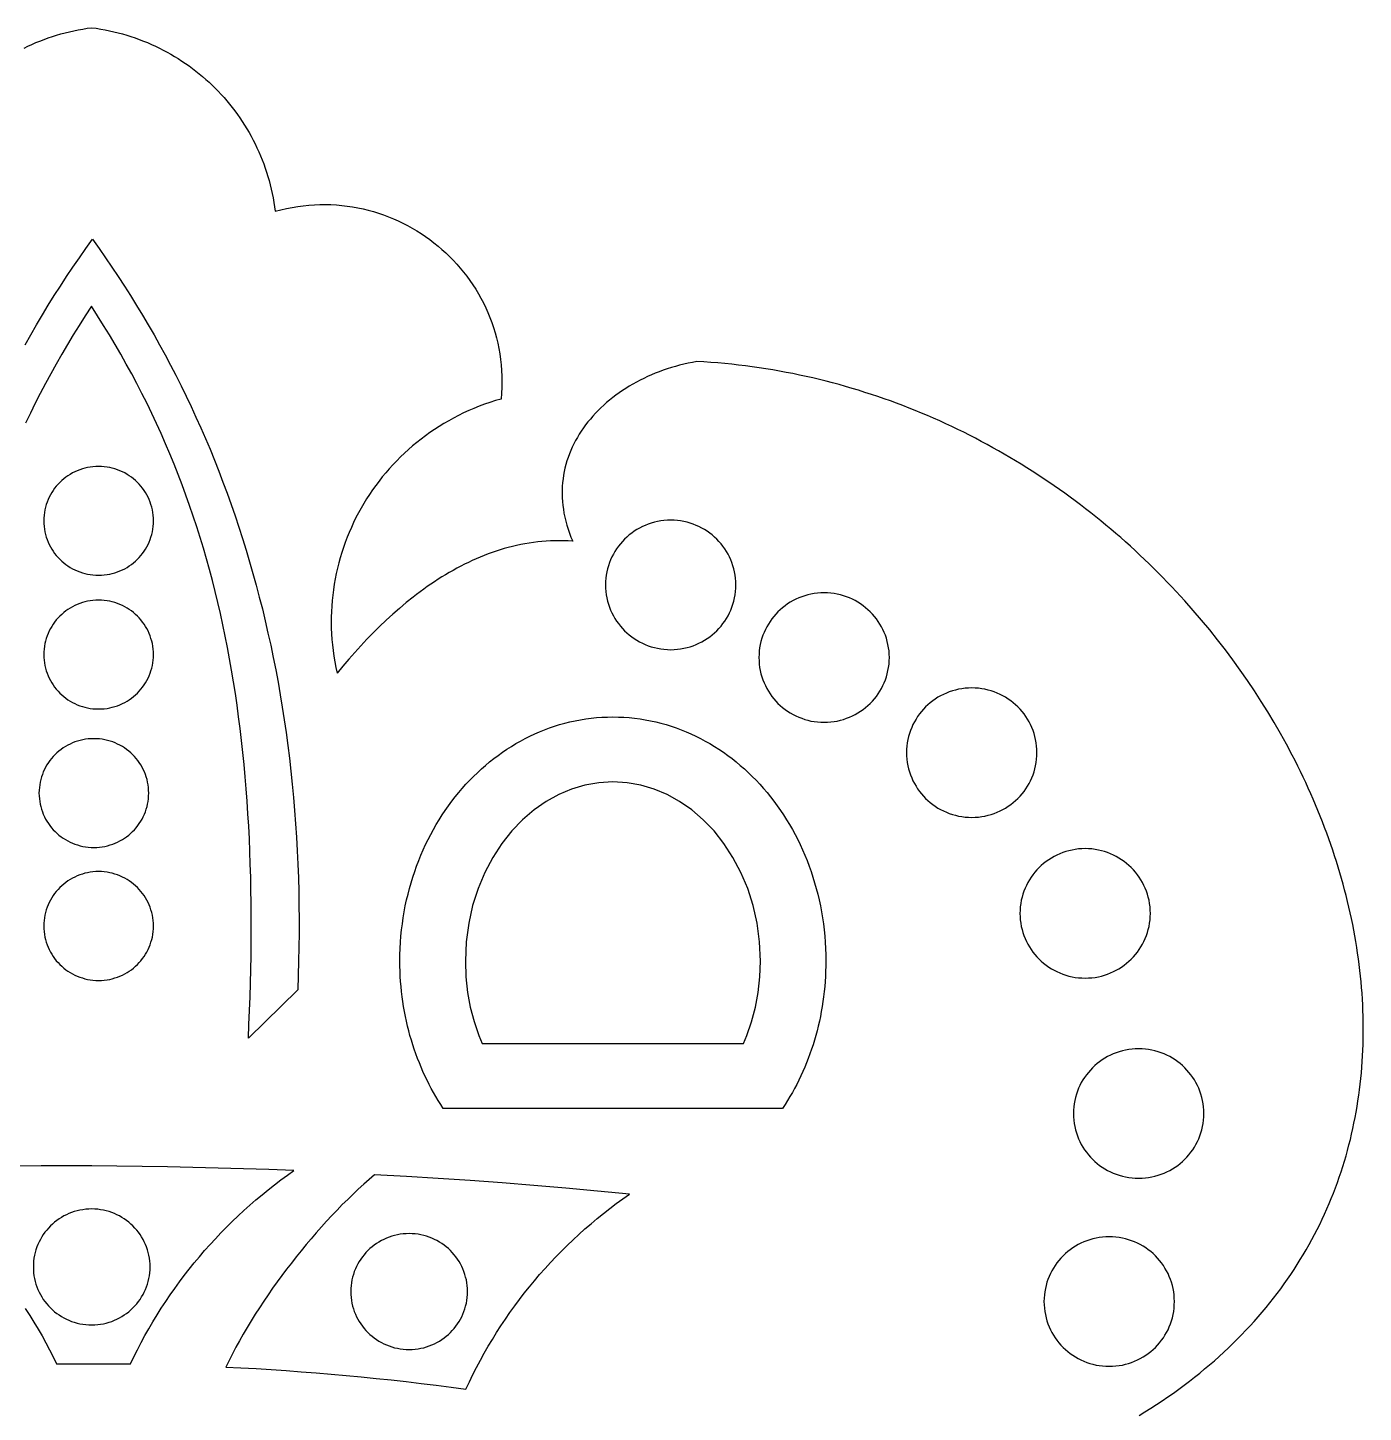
# Model space of a CAD drawing. Extents: x -250 to 250, y -370 to 370.
# Drawn here: x -7.4 to 146.9, y 210 to 369.9 of the extents above; entities that cross this region are included whole.
import ezdxf

# ---------------------------------------------------------------- set-up
doc = ezdxf.new("R2010")
doc.units = 0
doc.header["$MEASUREMENT"] = 0
doc.layers.add('COUCHE_1', color=18, linetype='CONTINUOUS')

msp = doc.modelspace()

# ---------------------------------------------------------------- linework, layer by layer
at = {"layer": 'COUCHE_1'}
for points in [[(-7.82, 367.55), (-7.37, 367.77), (-6.91, 367.98), (-6.44, 368.18), (-5.98, 368.37), (-5.5, 368.56), (-5.02, 368.73), (-4.54, 368.89), (-4.05, 369.04), (-3.56, 369.19), (-3.06, 369.32), (-2.56, 369.44), (-2.06, 369.56), (-1.55, 369.66), (-1.04, 369.75), (-0.52, 369.84), (0, 369.91), (0.52, 369.84), (1.04, 369.75), (1.55, 369.66), (2.06, 369.56), (2.56, 369.44), (3.06, 369.32), (3.56, 369.19), (4.05, 369.04), (4.54, 368.89), (5.02, 368.73), (5.5, 368.56), (5.98, 368.37), (6.44, 368.18), (6.91, 367.98), (7.37, 367.77), (7.82, 367.55), (8.27, 367.32), (8.71, 367.09), (9.15, 366.84), (9.58, 366.59), (10.01, 366.33), (10.43, 366.06), (10.84, 365.78), (11.25, 365.49), (11.65, 365.2), (12.04, 364.89), (12.43, 364.58), (12.81, 364.27), (13.19, 363.94), (13.56, 363.61), (13.92, 363.27), (14.27, 362.92), (14.62, 362.57), (14.96, 362.2), (15.29, 361.84), (15.62, 361.46), (15.93, 361.08), (16.24, 360.69), (16.55, 360.3), (16.84, 359.9), (17.12, 359.49), (17.4, 359.08), (17.67, 358.66), (17.93, 358.23), (18.18, 357.8), (18.43, 357.37), (18.66, 356.93), (18.89, 356.48), (19.1, 356.03), (19.31, 355.57), (19.51, 355.11), (19.7, 354.64), (19.88, 354.17), (20.05, 353.69), (20.21, 353.21), (20.36, 352.73), (20.5, 352.24), (20.63, 351.75), (20.75, 351.25), (20.86, 350.75), (20.96, 350.24), (21.05, 349.73), (21.12, 349.22), (21.19, 348.7), (21.85, 348.87), (22.5, 349.02), (23.15, 349.15), (23.8, 349.26), (24.45, 349.34), (25.1, 349.41), (25.74, 349.45), (26.38, 349.48), (27.02, 349.48), (27.65, 349.47), (28.28, 349.43), (28.91, 349.38), (29.53, 349.3), (30.15, 349.21), (30.76, 349.1), (31.36, 348.97), (31.96, 348.83), (32.56, 348.66), (33.14, 348.48), (33.72, 348.29), (34.29, 348.07), (34.86, 347.84), (35.42, 347.59), (35.96, 347.33), (36.5, 347.05), (37.04, 346.76), (37.56, 346.45), (38.07, 346.13), (38.57, 345.79), (39.06, 345.44), (39.54, 345.07), (40.02, 344.69), (40.47, 344.3), (40.92, 343.9), (41.36, 343.48), (41.78, 343.05), (42.19, 342.6), (42.59, 342.15), (42.97, 341.68), (43.34, 341.2), (43.7, 340.71), (44.04, 340.21), (44.37, 339.7), (44.69, 339.18), (44.98, 338.65), (45.27, 338.11), (45.53, 337.56), (45.78, 337), (46.02, 336.43), (46.23, 335.85), (46.43, 335.27), (46.61, 334.67), (46.78, 334.07), (46.92, 333.46), (47.05, 332.85), (47.16, 332.22), (47.25, 331.59), (47.32, 330.96), (47.37, 330.31), (47.39, 329.66), (47.4, 329.01), (47.39, 328.35), (47.36, 327.69), (47.3, 327.02)], [(-7.69, 333.29), (-7.04, 334.45), (-6.38, 335.59), (-5.7, 336.73), (-5.02, 337.85), (-4.32, 338.97), (-3.61, 340.07), (-2.9, 341.17), (-2.17, 342.26), (-1.42, 343.34), (-0.67, 344.41), (0.09, 345.47), (0.85, 344.41), (1.6, 343.33), (2.34, 342.25), (3.07, 341.16), (3.79, 340.07), (4.49, 338.96), (5.19, 337.84), (5.87, 336.71), (6.54, 335.58), (7.2, 334.43), (7.85, 333.28), (8.48, 332.11), (9.11, 330.94), (9.72, 329.76), (10.32, 328.56), (10.91, 327.36), (11.48, 326.15), (12.05, 324.93), (12.6, 323.7), (13.14, 322.46), (13.67, 321.22), (14.18, 319.96), (14.68, 318.69), (15.17, 317.42), (15.65, 316.13), (16.11, 314.84), (16.57, 313.54), (17.01, 312.22), (17.43, 310.9), (17.85, 309.57), (18.25, 308.23), (18.63, 306.88), (19.01, 305.52), (19.37, 304.15), (19.72, 302.78), (20.05, 301.39), (20.37, 299.99), (20.68, 298.59), (20.98, 297.17), (21.26, 295.75), (21.53, 294.32), (21.78, 292.87), (22.02, 291.42), (22.25, 289.96), (22.46, 288.49), (22.66, 287.01), (22.85, 285.52), (23.02, 284.03), (23.17, 282.52), (23.32, 281), (23.45, 279.48), (23.56, 277.94), (23.66, 276.4), (23.75, 274.84), (23.82, 273.28), (23.88, 271.71), (23.92, 270.13), (23.95, 268.54), (23.96, 266.94), (23.96, 265.33), (23.94, 263.71), (23.91, 262.09), (23.86, 260.45), (23.8, 258.8), (18.1, 253.18), (18.17, 254.79), (18.24, 256.4), (18.3, 257.99), (18.34, 259.57), (18.38, 261.14), (18.41, 262.69), (18.43, 264.24), (18.44, 265.78), (18.44, 267.3), (18.42, 268.82), (18.4, 270.32), (18.37, 271.81), (18.33, 273.29), (18.28, 274.77), (18.22, 276.23), (18.14, 277.68), (18.06, 279.12), (17.96, 280.56), (17.86, 281.98), (17.74, 283.39), (17.61, 284.79), (17.47, 286.19), (17.32, 287.57), (17.16, 288.95), (16.98, 290.32), (16.8, 291.67), (16.6, 293.02), (16.39, 294.36), (16.17, 295.69), (15.94, 297.02), (15.69, 298.33), (15.43, 299.64), (15.16, 300.94), (14.88, 302.23), (14.58, 303.51), (14.27, 304.78), (13.95, 306.05), (13.61, 307.31), (13.27, 308.56), (12.9, 309.8), (12.53, 311.04), (12.14, 312.27), (11.74, 313.49), (11.32, 314.71), (10.89, 315.92), (10.45, 317.12), (9.99, 318.31), (9.52, 319.5), (9.03, 320.69), (8.53, 321.86), (8.02, 323.03), (7.49, 324.2), (6.94, 325.35), (6.39, 326.51), (5.81, 327.65), (5.22, 328.8), (4.62, 329.93), (4, 331.06), (3.36, 332.19), (2.71, 333.31), (2.05, 334.42), (1.37, 335.53), (0.67, 336.64), (-0.04, 337.74), (-0.75, 336.63), (-1.45, 335.53), (-2.14, 334.42), (-2.8, 333.3), (-3.46, 332.19), (-4.1, 331.06), (-4.73, 329.94), (-5.34, 328.81), (-5.94, 327.67), (-6.52, 326.53), (-7.09, 325.39), (-7.65, 324.24)], [(121.02, 209.62), (121.71, 210.04), (122.38, 210.46), (123.05, 210.89), (123.71, 211.33), (124.35, 211.77), (124.99, 212.21), (125.62, 212.66), (126.23, 213.12), (126.84, 213.58), (127.44, 214.04), (128.03, 214.51), (128.6, 214.99), (129.17, 215.47), (129.73, 215.95), (130.28, 216.44), (130.82, 216.93), (131.35, 217.43), (131.87, 217.93), (132.38, 218.43), (132.88, 218.94), (133.38, 219.46), (133.86, 219.97), (134.33, 220.49), (134.8, 221.02), (135.25, 221.55), (135.7, 222.08), (136.13, 222.62), (136.56, 223.16), (136.98, 223.71), (137.39, 224.26), (137.79, 224.81), (138.18, 225.36), (138.56, 225.92), (138.94, 226.49), (139.3, 227.05), (139.66, 227.62), (140, 228.19), (140.34, 228.77), (140.67, 229.35), (140.99, 229.93), (141.3, 230.52), (141.6, 231.1), (141.9, 231.69), (142.18, 232.29), (142.46, 232.88), (142.72, 233.48), (142.98, 234.09), (143.23, 234.69), (143.48, 235.3), (143.71, 235.91), (143.94, 236.52), (144.15, 237.13), (144.36, 237.75), (144.56, 238.37), (144.75, 238.99), (144.94, 239.61), (145.11, 240.24), (145.28, 240.87), (145.44, 241.5), (145.59, 242.13), (145.73, 242.76), (145.86, 243.4), (145.99, 244.03), (146.11, 244.67), (146.22, 245.31), (146.32, 245.96), (146.42, 246.6), (146.5, 247.24), (146.58, 247.89), (146.65, 248.54), (146.71, 249.19), (146.77, 249.84), (146.82, 250.49), (146.86, 251.14), (146.89, 251.8), (146.91, 252.45), (146.93, 253.11), (146.94, 253.76), (146.94, 254.42), (146.93, 255.08), (146.92, 255.74), (146.9, 256.4), (146.87, 257.06), (146.83, 257.72), (146.79, 258.38), (146.74, 259.05), (146.68, 259.71), (146.62, 260.37), (146.54, 261.03), (146.46, 261.7), (146.38, 262.36), (146.28, 263.03), (146.18, 263.69), (146.07, 264.35), (145.96, 265.02), (145.83, 265.68), (145.71, 266.34), (145.57, 267.01), (145.43, 267.67), (145.28, 268.33), (145.12, 269), (144.95, 269.66), (144.78, 270.32), (144.61, 270.98), (144.42, 271.64), (144.23, 272.3), (144.03, 272.96), (143.83, 273.62), (143.62, 274.27), (143.4, 274.93), (143.17, 275.58), (142.94, 276.24), (142.71, 276.89), (142.46, 277.54), (142.21, 278.2), (141.96, 278.85), (141.69, 279.49), (141.42, 280.14), (141.15, 280.79), (140.87, 281.43), (140.58, 282.07), (140.28, 282.71), (139.98, 283.35), (139.68, 283.99), (139.36, 284.63), (139.05, 285.26), (138.72, 285.89), (138.05, 287.15), (137.36, 288.4), (136.65, 289.65), (135.91, 290.88), (135.14, 292.1), (134.36, 293.32), (133.55, 294.52), (132.72, 295.71), (131.87, 296.89), (131, 298.06), (130.1, 299.22), (129.19, 300.36), (128.25, 301.49), (127.29, 302.61), (126.31, 303.71), (125.31, 304.8), (124.8, 305.34), (124.29, 305.88), (123.77, 306.41), (123.25, 306.94), (122.72, 307.46), (122.19, 307.98), (121.66, 308.49), (121.11, 309), (120.57, 309.51), (120.02, 310.01), (119.46, 310.51), (118.9, 311.01), (118.34, 311.5), (117.77, 311.98), (117.19, 312.46), (116.61, 312.94), (116.03, 313.41), (115.44, 313.87), (114.85, 314.34), (114.25, 314.79), (113.65, 315.25), (113.05, 315.69), (112.44, 316.14), (111.82, 316.57), (111.2, 317), (110.58, 317.43), (109.95, 317.85), (109.32, 318.27), (108.69, 318.68), (108.05, 319.09), (107.41, 319.49), (106.76, 319.88), (106.11, 320.27), (105.45, 320.65), (104.79, 321.03), (104.13, 321.4), (103.46, 321.77), (102.79, 322.13), (102.12, 322.49), (101.44, 322.83), (100.76, 323.18), (100.07, 323.51), (99.38, 323.84), (98.69, 324.17), (97.99, 324.49), (97.29, 324.8), (96.58, 325.1), (95.88, 325.4), (95.17, 325.69), (94.45, 325.98), (93.73, 326.26), (93.01, 326.53), (92.29, 326.8), (91.56, 327.06), (90.83, 327.31), (90.09, 327.56), (89.35, 327.79), (88.61, 328.03), (87.87, 328.25), (87.12, 328.47), (86.37, 328.68), (85.61, 328.88), (84.86, 329.08), (84.1, 329.27), (83.33, 329.45), (82.57, 329.62), (81.8, 329.79), (81.03, 329.95), (80.25, 330.1), (79.47, 330.24), (78.69, 330.38), (77.91, 330.5), (77.12, 330.62), (76.33, 330.74), (75.54, 330.84), (74.75, 330.94), (73.95, 331.03), (73.15, 331.11), (72.35, 331.18), (71.54, 331.24), (70.74, 331.3), (69.93, 331.34), (69.42, 331.25), (68.93, 331.15), (68.43, 331.04), (67.94, 330.92), (67.46, 330.79), (66.98, 330.65), (66.5, 330.5), (66.04, 330.34), (65.57, 330.17), (65.12, 329.99), (64.67, 329.81), (64.22, 329.61), (63.79, 329.4), (63.36, 329.19), (62.94, 328.97), (62.52, 328.74), (62.11, 328.5), (61.71, 328.25), (61.32, 328), (60.94, 327.74), (60.57, 327.47), (60.2, 327.19), (59.84, 326.9), (59.5, 326.61), (59.16, 326.31), (58.83, 326), (58.51, 325.69), (58.2, 325.37), (57.9, 325.05), (57.62, 324.71), (57.34, 324.37), (57.07, 324.03), (56.82, 323.68), (56.57, 323.32), (56.34, 322.96), (56.12, 322.59), (55.91, 322.22), (55.71, 321.84), (55.53, 321.45), (55.36, 321.06), (55.2, 320.67), (55.05, 320.27), (54.92, 319.87), (54.8, 319.46), (54.69, 319.05), (54.6, 318.63), (54.53, 318.21), (54.46, 317.79), (54.41, 317.36), (54.38, 316.93), (54.36, 316.5), (54.36, 316.06), (54.37, 315.62), (54.4, 315.18), (54.44, 314.73), (54.5, 314.28), (54.57, 313.83), (54.67, 313.37), (54.77, 312.92), (54.9, 312.46), (55.04, 312), (55.2, 311.53), (55.38, 311.07), (55.58, 310.6), (55.06, 310.63), (54.55, 310.65), (54.04, 310.65), (53.53, 310.65), (53.03, 310.63), (52.53, 310.6), (52.03, 310.56), (51.54, 310.51), (51.04, 310.45), (50.55, 310.38), (50.06, 310.3), (49.58, 310.2), (49.1, 310.1), (48.62, 309.99), (48.14, 309.87), (47.67, 309.74), (47.2, 309.6), (46.73, 309.45), (46.26, 309.29), (45.8, 309.12), (45.34, 308.94), (44.88, 308.76), (44.43, 308.56), (43.97, 308.36), (43.53, 308.15), (43.08, 307.93), (42.64, 307.71), (42.2, 307.47), (41.76, 307.23), (41.32, 306.99), (40.89, 306.73), (40.46, 306.47), (40.04, 306.2), (39.62, 305.92), (39.2, 305.64), (38.78, 305.35), (38.37, 305.06), (37.96, 304.76), (37.55, 304.45), (37.14, 304.14), (36.34, 303.5), (35.56, 302.84), (34.78, 302.16), (34.02, 301.46), (33.26, 300.74), (32.53, 300.01), (31.8, 299.27), (31.09, 298.51), (30.39, 297.74), (29.7, 296.96), (29.02, 296.17), (28.36, 295.37)], [(47.3, 327.02), (46.66, 326.83), (46.02, 326.63), (45.39, 326.41), (44.78, 326.18), (44.17, 325.94), (43.56, 325.68), (42.97, 325.41), (42.39, 325.12), (41.81, 324.82), (41.25, 324.51), (40.69, 324.19), (40.15, 323.86), (39.61, 323.51), (39.08, 323.15), (38.57, 322.78), (38.06, 322.4), (37.57, 322.01), (37.08, 321.6), (36.6, 321.19), (36.14, 320.77), (35.69, 320.33), (35.24, 319.89), (34.81, 319.43), (34.39, 318.97), (33.98, 318.5), (33.58, 318.02), (33.2, 317.53), (32.82, 317.03), (32.46, 316.52), (32.11, 316.01), (31.77, 315.48), (31.45, 314.95), (31.13, 314.41), (30.83, 313.87), (30.54, 313.32), (30.27, 312.76), (30.01, 312.19), (29.76, 311.62), (29.52, 311.05), (29.3, 310.46), (29.09, 309.88), (28.9, 309.28), (28.72, 308.68), (28.55, 308.08), (28.4, 307.47), (28.26, 306.86), (28.13, 306.24), (28.02, 305.62), (27.93, 305), (27.85, 304.37), (27.78, 303.74), (27.73, 303.11), (27.7, 302.47), (27.68, 301.84), (27.68, 301.19), (27.69, 300.55), (27.72, 299.91), (27.76, 299.26), (27.82, 298.61), (27.89, 297.97), (27.99, 297.32), (28.1, 296.67), (28.22, 296.02), (28.36, 295.37)], [(-7.67, 221.97), (-7.16, 221.18), (-6.67, 220.39), (-6.2, 219.6), (-5.74, 218.8), (-5.3, 218), (-4.87, 217.19), (-4.47, 216.38), (-4.08, 215.57), (-1.94, 215.6), (0.2, 215.6), (2.34, 215.59), (4.48, 215.57), (4.88, 216.39), (5.29, 217.22), (5.71, 218.03), (6.15, 218.84), (6.6, 219.64), (7.07, 220.44), (7.55, 221.23), (8.04, 222.01), (8.55, 222.78), (9.07, 223.55), (9.6, 224.3), (10.15, 225.05), (10.7, 225.79), (11.27, 226.53), (11.85, 227.25), (12.45, 227.96), (13.05, 228.66), (13.67, 229.36), (14.29, 230.04), (14.93, 230.72), (15.58, 231.38), (16.24, 232.03), (16.91, 232.67), (17.59, 233.3), (18.28, 233.92), (18.98, 234.53), (19.69, 235.12), (20.41, 235.7), (21.14, 236.27), (21.87, 236.83), (22.62, 237.37), (23.37, 237.91), (20.45, 238.02), (17.53, 238.11), (14.61, 238.2), (11.69, 238.27), (8.76, 238.33), (5.84, 238.38), (2.92, 238.42), (0, 238.44), (-2.92, 238.45), (-5.85, 238.44), (-8.77, 238.43)]]:
    msp.add_lwpolyline(points, dxfattribs=at)
for points in [[(0.8, 319.23), (0.47, 319.23), (0.15, 319.2), (-0.16, 319.16), (-0.48, 319.11), (-0.78, 319.04), (-1.08, 318.95), (-1.38, 318.85), (-1.67, 318.74), (-1.95, 318.61), (-2.22, 318.48), (-2.49, 318.32), (-2.74, 318.16), (-2.99, 317.99), (-3.23, 317.8), (-3.46, 317.6), (-3.68, 317.39), (-3.89, 317.18), (-4.09, 316.95), (-4.28, 316.71), (-4.45, 316.46), (-4.62, 316.21), (-4.77, 315.95), (-4.91, 315.67), (-5.04, 315.4), (-5.15, 315.11), (-5.25, 314.82), (-5.34, 314.52), (-5.41, 314.22), (-5.46, 313.91), (-5.5, 313.59), (-5.53, 313.27), (-5.54, 312.95), (-5.53, 312.63), (-5.5, 312.31), (-5.46, 311.99), (-5.41, 311.68), (-5.34, 311.38), (-5.25, 311.08), (-5.15, 310.79), (-5.04, 310.5), (-4.91, 310.22), (-4.77, 309.95), (-4.62, 309.69), (-4.45, 309.44), (-4.28, 309.19), (-4.09, 308.95), (-3.89, 308.72), (-3.68, 308.51), (-3.46, 308.3), (-3.23, 308.1), (-2.99, 307.91), (-2.74, 307.74), (-2.49, 307.57), (-2.22, 307.42), (-1.95, 307.28), (-1.67, 307.16), (-1.38, 307.05), (-1.08, 306.95), (-0.78, 306.86), (-0.48, 306.79), (-0.16, 306.74), (0.15, 306.7), (0.47, 306.67), (0.8, 306.66), (1.13, 306.67), (1.45, 306.7), (1.77, 306.74), (2.08, 306.79), (2.38, 306.86), (2.68, 306.95), (2.98, 307.05), (3.27, 307.16), (3.55, 307.28), (3.82, 307.42), (4.09, 307.57), (4.34, 307.74), (4.59, 307.91), (4.83, 308.1), (5.06, 308.3), (5.28, 308.51), (5.49, 308.72), (5.69, 308.95), (5.88, 309.19), (6.05, 309.44), (6.22, 309.69), (6.37, 309.95), (6.51, 310.22), (6.64, 310.5), (6.75, 310.79), (6.85, 311.08), (6.94, 311.38), (7.01, 311.68), (7.06, 311.99), (7.1, 312.31), (7.13, 312.63), (7.14, 312.95), (7.13, 313.27), (7.1, 313.59), (7.06, 313.91), (7.01, 314.22), (6.94, 314.52), (6.85, 314.82), (6.75, 315.11), (6.64, 315.4), (6.51, 315.67), (6.37, 315.95), (6.22, 316.21), (6.05, 316.46), (5.88, 316.71), (5.69, 316.95), (5.49, 317.18), (5.28, 317.39), (5.06, 317.6), (4.83, 317.8), (4.59, 317.99), (4.34, 318.16), (4.09, 318.32), (3.82, 318.48), (3.55, 318.61), (3.27, 318.74), (2.98, 318.85), (2.68, 318.95), (2.38, 319.04), (2.08, 319.11), (1.77, 319.16), (1.45, 319.2), (1.13, 319.23)], [(66.91, 313.02), (66.52, 313.01), (66.13, 312.98), (65.76, 312.94), (65.39, 312.87), (65.02, 312.79), (64.66, 312.69), (64.31, 312.57), (63.97, 312.43), (63.64, 312.28), (63.31, 312.12), (63, 311.94), (62.69, 311.75), (62.4, 311.54), (62.11, 311.32), (61.84, 311.08), (61.58, 310.83), (61.33, 310.57), (61.09, 310.3), (60.87, 310.02), (60.66, 309.73), (60.46, 309.42), (60.28, 309.11), (60.11, 308.79), (59.96, 308.46), (59.83, 308.12), (59.71, 307.77), (59.61, 307.42), (59.52, 307.05), (59.46, 306.69), (59.41, 306.31), (59.38, 305.93), (59.37, 305.55), (59.38, 305.16), (59.41, 304.78), (59.46, 304.41), (59.52, 304.04), (59.61, 303.68), (59.71, 303.33), (59.83, 302.98), (59.96, 302.64), (60.11, 302.31), (60.28, 301.99), (60.46, 301.67), (60.66, 301.37), (60.87, 301.08), (61.09, 300.79), (61.33, 300.52), (61.58, 300.26), (61.84, 300.02), (62.11, 299.78), (62.4, 299.56), (62.69, 299.35), (63, 299.16), (63.31, 298.98), (63.64, 298.81), (63.97, 298.66), (64.31, 298.53), (64.66, 298.41), (65.02, 298.31), (65.39, 298.23), (65.76, 298.16), (66.13, 298.11), (66.52, 298.08), (66.91, 298.07), (67.29, 298.08), (67.68, 298.11), (68.05, 298.16), (68.42, 298.23), (68.79, 298.31), (69.15, 298.41), (69.5, 298.53), (69.84, 298.66), (70.17, 298.81), (70.5, 298.98), (70.81, 299.16), (71.12, 299.35), (71.41, 299.56), (71.7, 299.78), (71.97, 300.02), (72.23, 300.26), (72.48, 300.52), (72.72, 300.79), (72.94, 301.08), (73.15, 301.37), (73.35, 301.67), (73.53, 301.99), (73.7, 302.31), (73.85, 302.64), (73.98, 302.98), (74.1, 303.33), (74.2, 303.68), (74.29, 304.04), (74.35, 304.41), (74.4, 304.78), (74.43, 305.16), (74.44, 305.55), (74.43, 305.93), (74.4, 306.31), (74.35, 306.69), (74.29, 307.05), (74.2, 307.42), (74.1, 307.77), (73.98, 308.12), (73.85, 308.46), (73.7, 308.79), (73.53, 309.11), (73.35, 309.42), (73.15, 309.73), (72.94, 310.02), (72.72, 310.3), (72.48, 310.57), (72.23, 310.83), (71.97, 311.08), (71.7, 311.32), (71.41, 311.54), (71.12, 311.75), (70.81, 311.94), (70.5, 312.12), (70.17, 312.28), (69.84, 312.43), (69.5, 312.57), (69.15, 312.69), (68.79, 312.79), (68.42, 312.87), (68.05, 312.94), (67.68, 312.98), (67.29, 313.01)], [(84.63, 304.63), (84.24, 304.62), (83.86, 304.59), (83.48, 304.54), (83.11, 304.48), (82.75, 304.39), (82.39, 304.29), (82.04, 304.18), (81.7, 304.04), (81.36, 303.89), (81.04, 303.73), (80.72, 303.55), (80.42, 303.35), (80.12, 303.15), (79.84, 302.92), (79.56, 302.69), (79.3, 302.44), (79.05, 302.18), (78.82, 301.91), (78.59, 301.63), (78.38, 301.33), (78.19, 301.03), (78.01, 300.72), (77.84, 300.4), (77.69, 300.07), (77.55, 299.73), (77.43, 299.38), (77.33, 299.02), (77.25, 298.66), (77.18, 298.29), (77.14, 297.92), (77.11, 297.54), (77.1, 297.16), (77.11, 296.77), (77.14, 296.39), (77.18, 296.02), (77.25, 295.65), (77.33, 295.29), (77.43, 294.93), (77.55, 294.59), (77.69, 294.25), (77.84, 293.92), (78.01, 293.59), (78.19, 293.28), (78.38, 292.98), (78.59, 292.68), (78.82, 292.4), (79.05, 292.13), (79.3, 291.87), (79.56, 291.62), (79.84, 291.39), (80.12, 291.17), (80.42, 290.96), (80.72, 290.76), (81.04, 290.58), (81.36, 290.42), (81.7, 290.27), (82.04, 290.14), (82.39, 290.02), (82.75, 289.92), (83.11, 289.83), (83.48, 289.77), (83.86, 289.72), (84.24, 289.69), (84.63, 289.68), (85.02, 289.69), (85.4, 289.72), (85.78, 289.77), (86.15, 289.83), (86.51, 289.92), (86.87, 290.02), (87.22, 290.14), (87.56, 290.27), (87.9, 290.42), (88.22, 290.58), (88.54, 290.76), (88.84, 290.96), (89.14, 291.17), (89.42, 291.39), (89.7, 291.62), (89.96, 291.87), (90.21, 292.13), (90.44, 292.4), (90.67, 292.68), (90.88, 292.98), (91.07, 293.28), (91.26, 293.59), (91.42, 293.92), (91.57, 294.25), (91.71, 294.59), (91.83, 294.93), (91.93, 295.29), (92.01, 295.65), (92.08, 296.02), (92.13, 296.39), (92.16, 296.77), (92.17, 297.16), (92.16, 297.54), (92.13, 297.92), (92.08, 298.29), (92.01, 298.66), (91.93, 299.02), (91.83, 299.38), (91.71, 299.73), (91.57, 300.07), (91.42, 300.4), (91.26, 300.72), (91.07, 301.03), (90.88, 301.33), (90.67, 301.63), (90.44, 301.91), (90.21, 302.18), (89.96, 302.44), (89.7, 302.69), (89.42, 302.92), (89.14, 303.15), (88.84, 303.35), (88.54, 303.55), (88.22, 303.73), (87.9, 303.89), (87.56, 304.04), (87.22, 304.18), (86.87, 304.29), (86.51, 304.39), (86.15, 304.48), (85.78, 304.54), (85.4, 304.59), (85.02, 304.62)], [(0.8, 303.79), (0.47, 303.78), (0.15, 303.75), (-0.16, 303.71), (-0.48, 303.66), (-0.78, 303.59), (-1.08, 303.5), (-1.38, 303.41), (-1.67, 303.29), (-1.95, 303.17), (-2.22, 303.03), (-2.49, 302.88), (-2.74, 302.71), (-2.99, 302.54), (-3.23, 302.35), (-3.46, 302.15), (-3.68, 301.95), (-3.89, 301.73), (-4.09, 301.5), (-4.28, 301.26), (-4.45, 301.02), (-4.62, 300.76), (-4.77, 300.5), (-4.91, 300.23), (-5.04, 299.95), (-5.15, 299.66), (-5.25, 299.37), (-5.34, 299.07), (-5.41, 298.77), (-5.46, 298.46), (-5.5, 298.14), (-5.53, 297.83), (-5.54, 297.5), (-5.53, 297.18), (-5.5, 296.86), (-5.46, 296.54), (-5.41, 296.24), (-5.34, 295.93), (-5.25, 295.63), (-5.15, 295.34), (-5.04, 295.06), (-4.91, 294.78), (-4.77, 294.51), (-4.62, 294.24), (-4.45, 293.99), (-4.28, 293.74), (-4.09, 293.5), (-3.89, 293.28), (-3.68, 293.06), (-3.46, 292.85), (-3.23, 292.65), (-2.99, 292.47), (-2.74, 292.29), (-2.49, 292.13), (-2.22, 291.98), (-1.95, 291.84), (-1.67, 291.71), (-1.38, 291.6), (-1.08, 291.5), (-0.78, 291.42), (-0.48, 291.34), (-0.16, 291.29), (0.15, 291.25), (0.47, 291.23), (0.8, 291.22), (1.13, 291.23), (1.45, 291.25), (1.77, 291.29), (2.08, 291.34), (2.38, 291.42), (2.68, 291.5), (2.98, 291.6), (3.27, 291.71), (3.55, 291.84), (3.82, 291.98), (4.09, 292.13), (4.34, 292.29), (4.59, 292.47), (4.83, 292.65), (5.06, 292.85), (5.28, 293.06), (5.49, 293.28), (5.69, 293.5), (5.88, 293.74), (6.05, 293.99), (6.22, 294.24), (6.37, 294.51), (6.51, 294.78), (6.64, 295.06), (6.75, 295.34), (6.85, 295.63), (6.94, 295.93), (7.01, 296.24), (7.06, 296.54), (7.1, 296.86), (7.13, 297.18), (7.14, 297.5), (7.13, 297.83), (7.1, 298.14), (7.06, 298.46), (7.01, 298.77), (6.94, 299.07), (6.85, 299.37), (6.75, 299.66), (6.64, 299.95), (6.51, 300.23), (6.37, 300.5), (6.22, 300.76), (6.05, 301.02), (5.88, 301.26), (5.69, 301.5), (5.49, 301.73), (5.28, 301.95), (5.06, 302.15), (4.83, 302.35), (4.59, 302.54), (4.34, 302.71), (4.09, 302.88), (3.82, 303.03), (3.55, 303.17), (3.27, 303.29), (2.98, 303.41), (2.68, 303.5), (2.38, 303.59), (2.08, 303.66), (1.77, 303.71), (1.45, 303.75), (1.13, 303.78)], [(101.69, 293.65), (101.3, 293.64), (100.92, 293.61), (100.54, 293.56), (100.17, 293.5), (99.81, 293.41), (99.45, 293.31), (99.1, 293.19), (98.76, 293.06), (98.42, 292.91), (98.1, 292.75), (97.78, 292.57), (97.48, 292.37), (97.18, 292.16), (96.9, 291.94), (96.63, 291.71), (96.36, 291.46), (96.11, 291.2), (95.88, 290.93), (95.65, 290.65), (95.44, 290.35), (95.25, 290.05), (95.07, 289.74), (94.9, 289.41), (94.75, 289.08), (94.61, 288.74), (94.5, 288.4), (94.39, 288.04), (94.31, 287.68), (94.24, 287.31), (94.2, 286.94), (94.17, 286.56), (94.16, 286.17), (94.17, 285.79), (94.2, 285.41), (94.24, 285.04), (94.31, 284.67), (94.39, 284.31), (94.5, 283.95), (94.61, 283.6), (94.75, 283.27), (94.9, 282.93), (95.07, 282.61), (95.25, 282.3), (95.44, 282), (95.65, 281.7), (95.88, 281.42), (96.11, 281.15), (96.36, 280.89), (96.63, 280.64), (96.9, 280.41), (97.18, 280.19), (97.48, 279.98), (97.78, 279.78), (98.1, 279.6), (98.42, 279.44), (98.76, 279.29), (99.1, 279.15), (99.45, 279.04), (99.81, 278.94), (100.17, 278.85), (100.54, 278.79), (100.92, 278.74), (101.3, 278.71), (101.69, 278.7), (102.08, 278.71), (102.46, 278.74), (102.84, 278.79), (103.21, 278.85), (103.57, 278.94), (103.93, 279.04), (104.28, 279.15), (104.62, 279.29), (104.96, 279.44), (105.28, 279.6), (105.6, 279.78), (105.9, 279.98), (106.2, 280.19), (106.48, 280.41), (106.76, 280.64), (107.02, 280.89), (107.27, 281.15), (107.51, 281.42), (107.73, 281.7), (107.94, 282), (108.14, 282.3), (108.32, 282.61), (108.48, 282.93), (108.63, 283.27), (108.77, 283.6), (108.89, 283.95), (108.99, 284.31), (109.07, 284.67), (109.14, 285.04), (109.19, 285.41), (109.22, 285.79), (109.23, 286.17), (109.22, 286.56), (109.19, 286.94), (109.14, 287.31), (109.07, 287.68), (108.99, 288.04), (108.89, 288.4), (108.77, 288.74), (108.63, 289.08), (108.48, 289.41), (108.32, 289.74), (108.14, 290.05), (107.94, 290.35), (107.73, 290.65), (107.51, 290.93), (107.27, 291.2), (107.02, 291.46), (106.76, 291.71), (106.48, 291.94), (106.2, 292.16), (105.9, 292.37), (105.6, 292.57), (105.28, 292.75), (104.96, 292.91), (104.62, 293.06), (104.28, 293.19), (103.93, 293.31), (103.57, 293.41), (103.21, 293.5), (102.84, 293.56), (102.46, 293.61), (102.08, 293.64)], [(40.62, 245.09), (40.33, 245.53), (40.05, 245.99), (39.77, 246.45), (39.5, 246.91), (39.24, 247.39), (38.99, 247.86), (38.75, 248.35), (38.51, 248.84), (38.28, 249.34), (38.07, 249.84), (37.86, 250.35), (37.65, 250.86), (37.46, 251.38), (37.28, 251.91), (37.1, 252.44), (36.94, 252.97), (36.78, 253.51), (36.63, 254.05), (36.5, 254.6), (36.37, 255.16), (36.25, 255.72), (36.14, 256.28), (36.04, 256.84), (35.95, 257.42), (35.87, 257.99), (35.81, 258.57), (35.75, 259.15), (35.7, 259.74), (35.66, 260.32), (35.63, 260.92), (35.62, 261.51), (35.61, 262.11), (35.62, 262.84), (35.65, 263.56), (35.68, 264.28), (35.74, 264.99), (35.81, 265.7), (35.9, 266.4), (36, 267.1), (36.11, 267.79), (36.24, 268.48), (36.39, 269.16), (36.55, 269.83), (36.72, 270.49), (36.91, 271.15), (37.11, 271.8), (37.32, 272.45), (37.55, 273.08), (37.79, 273.71), (38.04, 274.33), (38.31, 274.94), (38.58, 275.55), (38.87, 276.14), (39.18, 276.73), (39.49, 277.3), (39.82, 277.87), (40.15, 278.43), (40.5, 278.98), (40.86, 279.51), (41.23, 280.04), (41.61, 280.56), (42.01, 281.06), (42.41, 281.56), (42.82, 282.04), (43.24, 282.52), (43.68, 282.98), (44.12, 283.43), (44.57, 283.86), (45.03, 284.29), (45.5, 284.7), (45.98, 285.1), (46.46, 285.49), (46.96, 285.86), (47.46, 286.22), (47.97, 286.57), (48.49, 286.9), (49.02, 287.22), (49.55, 287.52), (50.1, 287.81), (50.64, 288.08), (51.2, 288.34), (51.76, 288.59), (52.33, 288.82), (52.91, 289.03), (53.49, 289.23), (54.07, 289.41), (54.67, 289.58), (55.26, 289.73), (55.87, 289.86), (56.48, 289.98), (57.09, 290.07), (57.71, 290.15), (58.33, 290.22), (58.96, 290.26), (59.59, 290.29), (60.22, 290.3), (60.86, 290.29), (61.49, 290.26), (62.12, 290.22), (62.74, 290.15), (63.36, 290.07), (63.97, 289.98), (64.58, 289.86), (65.18, 289.73), (65.78, 289.58), (66.38, 289.41), (66.96, 289.23), (67.54, 289.03), (68.12, 288.82), (68.69, 288.59), (69.25, 288.34), (69.8, 288.08), (70.35, 287.81), (70.89, 287.52), (71.43, 287.22), (71.96, 286.9), (72.48, 286.57), (72.99, 286.22), (73.49, 285.86), (73.99, 285.49), (74.47, 285.1), (74.95, 284.7), (75.42, 284.29), (75.88, 283.86), (76.33, 283.43), (76.77, 282.98), (77.2, 282.52), (77.63, 282.04), (78.04, 281.56), (78.44, 281.06), (78.83, 280.56), (79.22, 280.04), (79.59, 279.51), (79.95, 278.98), (80.3, 278.43), (80.63, 277.87), (80.96, 277.3), (81.27, 276.73), (81.58, 276.14), (81.87, 275.55), (82.14, 274.94), (82.41, 274.33), (82.66, 273.71), (82.9, 273.08), (83.13, 272.45), (83.34, 271.8), (83.54, 271.15), (83.73, 270.49), (83.9, 269.83), (84.06, 269.16), (84.21, 268.48), (84.34, 267.79), (84.45, 267.1), (84.55, 266.4), (84.64, 265.7), (84.71, 264.99), (84.76, 264.28), (84.8, 263.56), (84.83, 262.84), (84.84, 262.11), (84.83, 261.51), (84.81, 260.92), (84.79, 260.32), (84.75, 259.74), (84.7, 259.15), (84.64, 258.57), (84.57, 257.99), (84.5, 257.42), (84.41, 256.84), (84.31, 256.28), (84.2, 255.72), (84.08, 255.16), (83.95, 254.6), (83.82, 254.05), (83.67, 253.51), (83.51, 252.97), (83.35, 252.44), (83.17, 251.91), (82.99, 251.38), (82.8, 250.86), (82.6, 250.35), (82.39, 249.84), (82.17, 249.34), (81.94, 248.84), (81.71, 248.35), (81.47, 247.86), (81.22, 247.39), (80.96, 246.91), (80.69, 246.45), (80.42, 245.99), (80.13, 245.53), (79.84, 245.09)], [(0.25, 287.79), (-0.08, 287.78), (-0.4, 287.76), (-0.72, 287.72), (-1.03, 287.66), (-1.33, 287.59), (-1.63, 287.51), (-1.93, 287.41), (-2.22, 287.3), (-2.5, 287.17), (-2.77, 287.03), (-3.04, 286.88), (-3.29, 286.72), (-3.54, 286.54), (-3.78, 286.36), (-4.01, 286.16), (-4.23, 285.95), (-4.44, 285.73), (-4.64, 285.5), (-4.83, 285.27), (-5, 285.02), (-5.17, 284.77), (-5.32, 284.5), (-5.46, 284.23), (-5.59, 283.95), (-5.7, 283.67), (-5.8, 283.38), (-5.89, 283.08), (-5.96, 282.77), (-6.01, 282.46), (-6.05, 282.15), (-6.08, 281.83), (-6.09, 281.51), (-6.08, 281.18), (-6.05, 280.86), (-6.01, 280.55), (-5.96, 280.24), (-5.89, 279.94), (-5.8, 279.64), (-5.7, 279.35), (-5.59, 279.06), (-5.46, 278.78), (-5.32, 278.51), (-5.17, 278.25), (-5, 277.99), (-4.83, 277.75), (-4.64, 277.51), (-4.44, 277.28), (-4.23, 277.06), (-4.01, 276.86), (-3.78, 276.66), (-3.54, 276.47), (-3.29, 276.3), (-3.04, 276.13), (-2.77, 275.98), (-2.5, 275.84), (-2.22, 275.72), (-1.93, 275.6), (-1.63, 275.51), (-1.33, 275.42), (-1.03, 275.35), (-0.72, 275.3), (-0.4, 275.26), (-0.08, 275.23), (0.25, 275.22), (0.58, 275.23), (0.9, 275.26), (1.21, 275.3), (1.53, 275.35), (1.83, 275.42), (2.13, 275.51), (2.43, 275.6), (2.72, 275.72), (3, 275.84), (3.27, 275.98), (3.54, 276.13), (3.79, 276.3), (4.04, 276.47), (4.28, 276.66), (4.51, 276.86), (4.73, 277.06), (4.94, 277.28), (5.14, 277.51), (5.33, 277.75), (5.5, 277.99), (5.67, 278.25), (5.82, 278.51), (5.96, 278.78), (6.09, 279.06), (6.2, 279.35), (6.3, 279.64), (6.39, 279.94), (6.46, 280.24), (6.51, 280.55), (6.55, 280.86), (6.58, 281.18), (6.59, 281.51), (6.58, 281.83), (6.55, 282.15), (6.51, 282.46), (6.46, 282.77), (6.39, 283.08), (6.3, 283.38), (6.2, 283.67), (6.09, 283.95), (5.96, 284.23), (5.82, 284.5), (5.67, 284.77), (5.5, 285.02), (5.33, 285.27), (5.14, 285.5), (4.94, 285.73), (4.73, 285.95), (4.51, 286.16), (4.28, 286.36), (4.04, 286.54), (3.79, 286.72), (3.54, 286.88), (3.27, 287.03), (3, 287.17), (2.72, 287.3), (2.43, 287.41), (2.13, 287.51), (1.83, 287.59), (1.53, 287.66), (1.21, 287.72), (0.9, 287.76), (0.58, 287.78)], [(77.27, 262.08), (77.17, 264.34), (76.89, 266.48), (76.42, 268.54), (75.8, 270.5), (75.02, 272.35), (74.1, 274.08), (73.06, 275.68), (71.91, 277.13), (70.66, 278.43), (69.33, 279.56), (67.94, 280.54), (66.49, 281.34), (64.99, 281.96), (63.45, 282.42), (61.86, 282.7), (60.22, 282.79), (58.59, 282.7), (57, 282.42), (55.46, 281.96), (53.96, 281.34), (52.51, 280.54), (51.12, 279.56), (49.79, 278.43), (48.54, 277.13), (47.39, 275.68), (46.35, 274.08), (45.43, 272.35), (44.65, 270.5), (44.02, 268.54), (43.56, 266.48), (43.28, 264.34), (43.18, 262.08), (43.24, 260.28), (43.44, 258.49), (43.75, 256.77), (44.19, 255.11), (44.73, 253.52), (45.12, 252.58), (75.33, 252.58), (75.72, 253.51), (76.26, 255.1), (76.69, 256.77), (77.01, 258.49), (77.21, 260.27)], [(114.8, 275.09), (114.41, 275.08), (114.03, 275.05), (113.65, 275), (113.28, 274.93), (112.91, 274.85), (112.56, 274.75), (112.21, 274.63), (111.86, 274.5), (111.53, 274.35), (111.21, 274.18), (110.89, 274), (110.58, 273.81), (110.29, 273.6), (110, 273.38), (109.73, 273.14), (109.47, 272.9), (109.22, 272.64), (108.98, 272.37), (108.76, 272.08), (108.55, 271.79), (108.35, 271.49), (108.17, 271.17), (108.01, 270.85), (107.85, 270.52), (107.72, 270.18), (107.6, 269.83), (107.5, 269.48), (107.42, 269.12), (107.35, 268.75), (107.3, 268.38), (107.27, 268), (107.26, 267.61), (107.27, 267.23), (107.3, 266.85), (107.35, 266.47), (107.42, 266.11), (107.5, 265.74), (107.6, 265.39), (107.72, 265.04), (107.85, 264.7), (108.01, 264.37), (108.17, 264.05), (108.35, 263.74), (108.55, 263.43), (108.76, 263.14), (108.98, 262.86), (109.22, 262.59), (109.47, 262.33), (109.73, 262.08), (110, 261.85), (110.29, 261.62), (110.58, 261.41), (110.89, 261.22), (111.21, 261.04), (111.53, 260.88), (111.86, 260.73), (112.21, 260.59), (112.56, 260.47), (112.91, 260.37), (113.28, 260.29), (113.65, 260.22), (114.03, 260.18), (114.41, 260.15), (114.8, 260.14), (115.18, 260.15), (115.57, 260.18), (115.94, 260.22), (116.32, 260.29), (116.68, 260.37), (117.04, 260.47), (117.39, 260.59), (117.73, 260.73), (118.06, 260.88), (118.39, 261.04), (118.7, 261.22), (119.01, 261.41), (119.3, 261.62), (119.59, 261.85), (119.86, 262.08), (120.12, 262.33), (120.37, 262.59), (120.61, 262.86), (120.83, 263.14), (121.04, 263.43), (121.24, 263.74), (121.42, 264.05), (121.59, 264.37), (121.74, 264.7), (121.87, 265.04), (121.99, 265.39), (122.09, 265.74), (122.18, 266.11), (122.24, 266.47), (122.29, 266.85), (122.32, 267.23), (122.33, 267.61), (122.32, 268), (122.29, 268.38), (122.24, 268.75), (122.18, 269.12), (122.09, 269.48), (121.99, 269.83), (121.87, 270.18), (121.74, 270.52), (121.59, 270.85), (121.42, 271.17), (121.24, 271.49), (121.04, 271.79), (120.83, 272.08), (120.61, 272.37), (120.37, 272.64), (120.12, 272.9), (119.86, 273.14), (119.59, 273.38), (119.3, 273.6), (119.01, 273.81), (118.7, 274), (118.39, 274.18), (118.06, 274.35), (117.73, 274.5), (117.39, 274.63), (117.04, 274.75), (116.68, 274.85), (116.32, 274.93), (115.94, 275), (115.57, 275.05), (115.18, 275.08)], [(0.8, 272.43), (0.47, 272.43), (0.15, 272.4), (-0.16, 272.36), (-0.48, 272.31), (-0.78, 272.24), (-1.08, 272.15), (-1.38, 272.05), (-1.67, 271.94), (-1.95, 271.81), (-2.22, 271.68), (-2.49, 271.52), (-2.74, 271.36), (-2.99, 271.19), (-3.23, 271), (-3.46, 270.8), (-3.68, 270.59), (-3.89, 270.38), (-4.09, 270.15), (-4.28, 269.91), (-4.45, 269.66), (-4.62, 269.41), (-4.77, 269.15), (-4.91, 268.87), (-5.04, 268.6), (-5.15, 268.31), (-5.25, 268.02), (-5.34, 267.72), (-5.41, 267.42), (-5.46, 267.11), (-5.5, 266.79), (-5.53, 266.47), (-5.54, 266.15), (-5.53, 265.83), (-5.5, 265.51), (-5.46, 265.19), (-5.41, 264.88), (-5.34, 264.58), (-5.25, 264.28), (-5.15, 263.99), (-5.04, 263.7), (-4.91, 263.43), (-4.77, 263.15), (-4.62, 262.89), (-4.45, 262.64), (-4.28, 262.39), (-4.09, 262.15), (-3.89, 261.92), (-3.68, 261.71), (-3.46, 261.5), (-3.23, 261.3), (-2.99, 261.11), (-2.74, 260.94), (-2.49, 260.78), (-2.22, 260.62), (-1.95, 260.49), (-1.67, 260.36), (-1.38, 260.25), (-1.08, 260.15), (-0.78, 260.06), (-0.48, 259.99), (-0.16, 259.94), (0.15, 259.9), (0.47, 259.87), (0.8, 259.87), (1.13, 259.87), (1.45, 259.9), (1.77, 259.94), (2.08, 259.99), (2.38, 260.06), (2.68, 260.15), (2.98, 260.25), (3.27, 260.36), (3.55, 260.49), (3.82, 260.62), (4.09, 260.78), (4.34, 260.94), (4.59, 261.11), (4.83, 261.3), (5.06, 261.5), (5.28, 261.71), (5.49, 261.92), (5.69, 262.15), (5.88, 262.39), (6.05, 262.64), (6.22, 262.89), (6.37, 263.15), (6.51, 263.43), (6.64, 263.7), (6.75, 263.99), (6.85, 264.28), (6.94, 264.58), (7.01, 264.88), (7.06, 265.19), (7.1, 265.51), (7.13, 265.83), (7.14, 266.15), (7.13, 266.47), (7.1, 266.79), (7.06, 267.11), (7.01, 267.42), (6.94, 267.72), (6.85, 268.02), (6.75, 268.31), (6.64, 268.6), (6.51, 268.87), (6.37, 269.15), (6.22, 269.41), (6.05, 269.66), (5.88, 269.91), (5.69, 270.15), (5.49, 270.38), (5.28, 270.59), (5.06, 270.8), (4.83, 271), (4.59, 271.19), (4.34, 271.36), (4.09, 271.52), (3.82, 271.68), (3.55, 271.81), (3.27, 271.94), (2.98, 272.05), (2.68, 272.15), (2.38, 272.24), (2.08, 272.31), (1.77, 272.36), (1.45, 272.4), (1.13, 272.43)], [(120.98, 251.97), (120.59, 251.96), (120.21, 251.93), (119.83, 251.88), (119.46, 251.82), (119.1, 251.73), (118.74, 251.63), (118.39, 251.52), (118.05, 251.38), (117.71, 251.23), (117.39, 251.07), (117.07, 250.89), (116.77, 250.69), (116.47, 250.48), (116.19, 250.26), (115.91, 250.03), (115.65, 249.78), (115.4, 249.52), (115.17, 249.25), (114.94, 248.97), (114.73, 248.67), (114.54, 248.37), (114.35, 248.06), (114.19, 247.74), (114.04, 247.41), (113.9, 247.07), (113.78, 246.72), (113.68, 246.36), (113.6, 246), (113.53, 245.63), (113.48, 245.26), (113.45, 244.88), (113.44, 244.5), (113.45, 244.11), (113.48, 243.73), (113.53, 243.36), (113.6, 242.99), (113.68, 242.63), (113.78, 242.27), (113.9, 241.93), (114.04, 241.59), (114.19, 241.26), (114.35, 240.93), (114.54, 240.62), (114.73, 240.32), (114.94, 240.02), (115.17, 239.74), (115.4, 239.47), (115.65, 239.21), (115.91, 238.96), (116.19, 238.73), (116.47, 238.51), (116.77, 238.3), (117.07, 238.1), (117.39, 237.92), (117.71, 237.76), (118.05, 237.61), (118.39, 237.48), (118.74, 237.36), (119.1, 237.26), (119.46, 237.17), (119.83, 237.11), (120.21, 237.06), (120.59, 237.03), (120.98, 237.02), (121.37, 237.03), (121.75, 237.06), (122.13, 237.11), (122.5, 237.17), (122.86, 237.26), (123.22, 237.36), (123.57, 237.48), (123.91, 237.61), (124.25, 237.76), (124.57, 237.92), (124.89, 238.1), (125.19, 238.3), (125.49, 238.51), (125.77, 238.73), (126.05, 238.96), (126.31, 239.21), (126.56, 239.47), (126.79, 239.74), (127.02, 240.02), (127.23, 240.32), (127.42, 240.62), (127.6, 240.93), (127.77, 241.26), (127.92, 241.59), (128.06, 241.93), (128.18, 242.27), (128.28, 242.63), (128.36, 242.99), (128.43, 243.36), (128.48, 243.73), (128.5, 244.11), (128.51, 244.5), (128.5, 244.88), (128.48, 245.26), (128.43, 245.63), (128.36, 246), (128.28, 246.36), (128.18, 246.72), (128.06, 247.07), (127.92, 247.41), (127.77, 247.74), (127.6, 248.06), (127.42, 248.37), (127.23, 248.67), (127.02, 248.97), (126.79, 249.25), (126.56, 249.52), (126.31, 249.78), (126.05, 250.03), (125.77, 250.26), (125.49, 250.48), (125.19, 250.69), (124.89, 250.89), (124.57, 251.07), (124.25, 251.23), (123.91, 251.38), (123.57, 251.52), (123.22, 251.63), (122.86, 251.73), (122.5, 251.82), (122.13, 251.88), (121.75, 251.93), (121.37, 251.96)], [(15.51, 215.21), (17.25, 215.12), (18.99, 215.03), (20.72, 214.92), (22.46, 214.81), (24.2, 214.68), (25.94, 214.54), (27.67, 214.4), (29.41, 214.24), (31.14, 214.08), (32.87, 213.9), (34.61, 213.72), (36.34, 213.53), (38.07, 213.32), (39.8, 213.11), (41.52, 212.89), (43.25, 212.66), (43.65, 213.5), (44.05, 214.34), (44.48, 215.17), (44.91, 215.99), (45.36, 216.8), (45.82, 217.61), (46.3, 218.41), (46.79, 219.2), (47.29, 219.98), (47.81, 220.75), (48.33, 221.51), (48.88, 222.27), (49.43, 223.01), (49.99, 223.75), (50.57, 224.47), (51.16, 225.19), (51.76, 225.89), (52.38, 226.59), (53, 227.27), (53.64, 227.95), (54.29, 228.61), (54.95, 229.27), (55.62, 229.91), (56.3, 230.54), (56.99, 231.16), (57.7, 231.77), (58.41, 232.37), (59.14, 232.96), (59.87, 233.54), (60.62, 234.1), (61.38, 234.65), (62.14, 235.19), (58.46, 235.54), (54.78, 235.88), (51.1, 236.19), (47.42, 236.48), (43.74, 236.75), (40.05, 237), (36.36, 237.23), (32.68, 237.43), (32.06, 236.89), (31.43, 236.34), (30.81, 235.76), (30.2, 235.18), (29.58, 234.58), (28.96, 233.97), (28.35, 233.34), (27.75, 232.7), (27.14, 232.05), (26.54, 231.39), (25.95, 230.72), (25.36, 230.04), (24.77, 229.35), (24.2, 228.65), (23.63, 227.95), (23.07, 227.23), (22.51, 226.51), (21.97, 225.78), (21.43, 225.05), (20.9, 224.31), (20.38, 223.56), (19.88, 222.81), (19.38, 222.06), (18.9, 221.31), (18.43, 220.55), (17.97, 219.79), (17.52, 219.02), (17.09, 218.26), (16.67, 217.5), (16.27, 216.73), (15.88, 215.97)], [(0, 233.47), (-0.35, 233.46), (-0.69, 233.43), (-1.03, 233.39), (-1.36, 233.33), (-1.69, 233.25), (-2.01, 233.16), (-2.32, 233.06), (-2.63, 232.94), (-2.92, 232.81), (-3.22, 232.66), (-3.5, 232.5), (-3.77, 232.32), (-4.04, 232.14), (-4.29, 231.94), (-4.54, 231.73), (-4.77, 231.51), (-4.99, 231.27), (-5.2, 231.03), (-5.41, 230.78), (-5.59, 230.52), (-5.77, 230.24), (-5.93, 229.96), (-6.08, 229.68), (-6.21, 229.38), (-6.34, 229.08), (-6.44, 228.76), (-6.53, 228.45), (-6.61, 228.12), (-6.67, 227.79), (-6.71, 227.46), (-6.74, 227.12), (-6.74, 226.77), (-6.74, 226.43), (-6.71, 226.09), (-6.67, 225.76), (-6.61, 225.43), (-6.53, 225.1), (-6.44, 224.79), (-6.34, 224.47), (-6.21, 224.17), (-6.08, 223.87), (-5.93, 223.59), (-5.77, 223.31), (-5.59, 223.03), (-5.41, 222.77), (-5.2, 222.52), (-4.99, 222.28), (-4.77, 222.04), (-4.54, 221.82), (-4.29, 221.61), (-4.04, 221.41), (-3.77, 221.23), (-3.5, 221.05), (-3.22, 220.89), (-2.92, 220.74), (-2.63, 220.61), (-2.32, 220.49), (-2.01, 220.38), (-1.69, 220.29), (-1.36, 220.22), (-1.03, 220.16), (-0.69, 220.12), (-0.35, 220.09), (0, 220.08), (0.35, 220.09), (0.69, 220.12), (1.03, 220.16), (1.36, 220.22), (1.69, 220.29), (2.01, 220.38), (2.32, 220.49), (2.63, 220.61), (2.92, 220.74), (3.22, 220.89), (3.5, 221.05), (3.77, 221.23), (4.04, 221.41), (4.29, 221.61), (4.54, 221.82), (4.77, 222.04), (4.99, 222.28), (5.2, 222.52), (5.41, 222.77), (5.59, 223.03), (5.77, 223.31), (5.93, 223.59), (6.08, 223.87), (6.21, 224.17), (6.34, 224.47), (6.44, 224.79), (6.53, 225.1), (6.61, 225.43), (6.67, 225.76), (6.71, 226.09), (6.74, 226.43), (6.74, 226.77), (6.74, 227.12), (6.71, 227.46), (6.67, 227.79), (6.61, 228.12), (6.53, 228.45), (6.44, 228.76), (6.34, 229.08), (6.21, 229.38), (6.08, 229.68), (5.93, 229.96), (5.77, 230.24), (5.59, 230.52), (5.41, 230.78), (5.2, 231.03), (4.99, 231.27), (4.77, 231.51), (4.54, 231.73), (4.29, 231.94), (4.04, 232.14), (3.77, 232.32), (3.5, 232.5), (3.22, 232.66), (2.92, 232.81), (2.63, 232.94), (2.32, 233.06), (2.01, 233.16), (1.69, 233.25), (1.36, 233.33), (1.03, 233.39), (0.69, 233.43), (0.35, 233.46)], [(36.68, 230.62), (36.33, 230.61), (35.99, 230.59), (35.65, 230.55), (35.32, 230.49), (34.99, 230.41), (34.67, 230.32), (34.36, 230.22), (34.06, 230.1), (33.76, 229.96), (33.47, 229.82), (33.18, 229.65), (32.91, 229.48), (32.64, 229.29), (32.39, 229.1), (32.15, 228.89), (31.91, 228.66), (31.69, 228.43), (31.48, 228.19), (31.28, 227.94), (31.09, 227.67), (30.91, 227.4), (30.75, 227.12), (30.6, 226.83), (30.47, 226.54), (30.34, 226.23), (30.24, 225.92), (30.15, 225.6), (30.07, 225.28), (30.01, 224.95), (29.97, 224.62), (29.94, 224.28), (29.94, 223.93), (29.94, 223.59), (29.97, 223.25), (30.01, 222.91), (30.07, 222.58), (30.15, 222.26), (30.24, 221.94), (30.34, 221.63), (30.47, 221.33), (30.6, 221.03), (30.75, 220.74), (30.91, 220.46), (31.09, 220.19), (31.28, 219.93), (31.48, 219.68), (31.69, 219.43), (31.91, 219.2), (32.15, 218.98), (32.39, 218.77), (32.64, 218.57), (32.91, 218.38), (33.18, 218.21), (33.47, 218.05), (33.76, 217.9), (34.06, 217.77), (34.36, 217.65), (34.67, 217.54), (34.99, 217.45), (35.32, 217.38), (35.65, 217.32), (35.99, 217.28), (36.33, 217.25), (36.68, 217.24), (37.03, 217.25), (37.37, 217.28), (37.71, 217.32), (38.04, 217.38), (38.37, 217.45), (38.69, 217.54), (39, 217.65), (39.31, 217.77), (39.6, 217.9), (39.9, 218.05), (40.18, 218.21), (40.45, 218.38), (40.72, 218.57), (40.97, 218.77), (41.22, 218.98), (41.45, 219.2), (41.67, 219.43), (41.89, 219.68), (42.09, 219.93), (42.27, 220.19), (42.45, 220.46), (42.61, 220.74), (42.76, 221.03), (42.9, 221.33), (43.02, 221.63), (43.12, 221.94), (43.21, 222.26), (43.29, 222.58), (43.35, 222.91), (43.39, 223.25), (43.42, 223.59), (43.43, 223.93), (43.42, 224.28), (43.39, 224.62), (43.35, 224.95), (43.29, 225.28), (43.21, 225.6), (43.12, 225.92), (43.02, 226.23), (42.9, 226.54), (42.76, 226.83), (42.61, 227.12), (42.45, 227.4), (42.27, 227.67), (42.09, 227.94), (41.89, 228.19), (41.67, 228.43), (41.45, 228.66), (41.22, 228.89), (40.97, 229.1), (40.72, 229.29), (40.45, 229.48), (40.18, 229.65), (39.9, 229.82), (39.6, 229.96), (39.31, 230.1), (39, 230.22), (38.69, 230.32), (38.37, 230.41), (38.04, 230.49), (37.71, 230.55), (37.37, 230.59), (37.03, 230.61)], [(117.58, 230.25), (117.19, 230.24), (116.81, 230.21), (116.43, 230.16), (116.06, 230.1), (115.7, 230.01), (115.34, 229.91), (114.99, 229.79), (114.65, 229.66), (114.31, 229.51), (113.99, 229.35), (113.67, 229.17), (113.37, 228.97), (113.07, 228.76), (112.79, 228.54), (112.51, 228.31), (112.25, 228.06), (112, 227.8), (111.76, 227.53), (111.54, 227.25), (111.33, 226.95), (111.14, 226.65), (110.95, 226.34), (110.79, 226.01), (110.64, 225.68), (110.5, 225.34), (110.38, 225), (110.28, 224.64), (110.2, 224.28), (110.13, 223.91), (110.08, 223.54), (110.05, 223.16), (110.04, 222.77), (110.05, 222.39), (110.08, 222.01), (110.13, 221.64), (110.2, 221.27), (110.28, 220.91), (110.38, 220.55), (110.5, 220.2), (110.64, 219.87), (110.79, 219.53), (110.95, 219.21), (111.14, 218.9), (111.33, 218.6), (111.54, 218.3), (111.76, 218.02), (112, 217.75), (112.25, 217.49), (112.51, 217.24), (112.79, 217.01), (113.07, 216.79), (113.37, 216.58), (113.67, 216.38), (113.99, 216.2), (114.31, 216.04), (114.65, 215.89), (114.99, 215.75), (115.34, 215.64), (115.7, 215.54), (116.06, 215.45), (116.43, 215.39), (116.81, 215.34), (117.19, 215.31), (117.58, 215.3), (117.97, 215.31), (118.35, 215.34), (118.73, 215.39), (119.1, 215.45), (119.46, 215.54), (119.82, 215.64), (120.17, 215.75), (120.51, 215.89), (120.85, 216.04), (121.17, 216.2), (121.49, 216.38), (121.79, 216.58), (122.09, 216.79), (122.37, 217.01), (122.65, 217.24), (122.91, 217.49), (123.16, 217.75), (123.39, 218.02), (123.62, 218.3), (123.83, 218.6), (124.02, 218.9), (124.2, 219.21), (124.37, 219.53), (124.52, 219.87), (124.66, 220.2), (124.77, 220.55), (124.88, 220.91), (124.96, 221.27), (125.03, 221.64), (125.07, 222.01), (125.1, 222.39), (125.11, 222.77), (125.1, 223.16), (125.07, 223.54), (125.03, 223.91), (124.96, 224.28), (124.88, 224.64), (124.77, 225), (124.66, 225.34), (124.52, 225.68), (124.37, 226.01), (124.2, 226.34), (124.02, 226.65), (123.83, 226.95), (123.62, 227.25), (123.39, 227.53), (123.16, 227.8), (122.91, 228.06), (122.65, 228.31), (122.37, 228.54), (122.09, 228.76), (121.79, 228.97), (121.49, 229.17), (121.17, 229.35), (120.85, 229.51), (120.51, 229.66), (120.17, 229.79), (119.82, 229.91), (119.46, 230.01), (119.1, 230.1), (118.73, 230.16), (118.35, 230.21), (117.97, 230.24)]]:
    msp.add_lwpolyline(points, close=True, dxfattribs=at)

doc.saveas('drawing.dxf')
